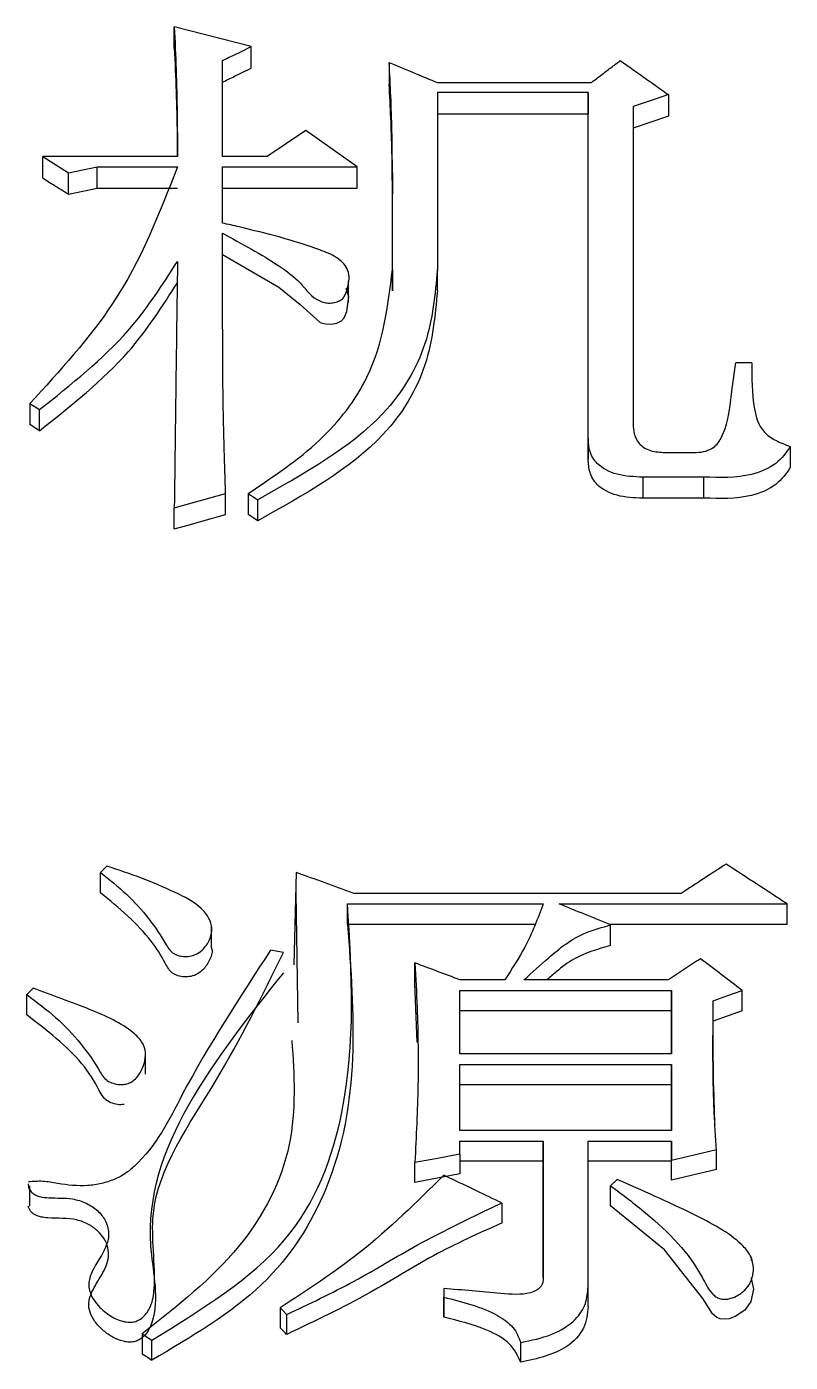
# Model space of a CAD drawing. Header units: millimetres. Extents: x 2642 to 4256, y 821 to 2003.
# Drawn here: x 2871.438 to 2874.013, y 1756.514 to 1761.017 of the extents above; entities that cross this region are included whole.
import ezdxf

# ---------------------------------------------------------------- set-up
doc = ezdxf.new("R2010")
doc.units = ezdxf.units.MM

msp = doc.modelspace()

# ---------------------------------------------------------------- linework, layer by layer
at = {"color": 7, "linetype": 'Continuous', "lineweight": 25}
for p, q in [((2872.1952, 1760.9495), (2871.9356, 1761.0166)), ((2871.9356, 1760.9438), (2871.9356, 1761.0166)), ((2872.1952, 1760.8767), (2872.1952, 1760.9495)), ((2872.0979, 1760.5786), (2872.0979, 1760.9024)), ((2872.6604, 1760.8957), (2872.6604, 1760.823)), ((2872.8226, 1760.8284), (2873.3419, 1760.8284)), ((2872.8226, 1760.7947), (2872.8227, 1760.1981)), ((2873.3311, 1760.7947), (2872.8226, 1760.7947)), ((2873.3311, 1759.6291), (2873.3311, 1760.7947)), ((2873.3311, 1760.7947), (2873.3311, 1760.7221)), ((2873.4825, 1760.7475), (2873.4825, 1759.6773)), ((2873.6015, 1760.7879), (2873.6015, 1760.7154)), ((2873.3311, 1760.7221), (2872.8226, 1760.7221)), ((2873.3311, 1759.558), (2873.3311, 1760.7221)), ((2873.6015, 1760.7154), (2873.4825, 1760.675)), ((2872.3791, 1760.6665), (2872.2493, 1760.5786)), ((2872.5522, 1760.5447), (2872.3791, 1760.6665)), ((2871.4921, 1760.5786), (2871.5787, 1760.5244)), ((2871.9464, 1760.5786), (2871.4921, 1760.5786)), ((2871.4921, 1760.5063), (2871.4921, 1760.5786)), ((2872.2493, 1760.5786), (2872.0979, 1760.5786)), ((2871.5787, 1760.5244), (2871.676, 1760.5447)), ((2871.5787, 1760.4522), (2871.5787, 1760.5244)), ((2871.676, 1760.5447), (2871.9464, 1760.5447)), ((2871.676, 1760.4725), (2871.676, 1760.5447)), ((2872.0979, 1760.5447), (2872.5522, 1760.5447)), ((2872.0979, 1760.3547), (2872.0979, 1760.5447)), ((2872.5522, 1760.4725), (2872.5522, 1760.5447)), ((2872.6712, 1760.1981), (2872.6712, 1760.5244)), ((2872.6712, 1760.5244), (2872.6712, 1760.4522)), ((2871.5787, 1760.4522), (2871.676, 1760.4725)), ((2871.676, 1760.4725), (2871.9464, 1760.4725)), ((2872.0979, 1760.4725), (2872.5522, 1760.4725)), ((2872.6712, 1760.1263), (2872.6712, 1760.4522)), ((2872.6712, 1760.1981), (2872.6712, 1760.1263)), ((2872.8227, 1760.1263), (2872.8227, 1760.1981)), ((2872.5229, 1760.0868), (2872.5229, 1760.1593)), ((2873.8827, 1759.8835), (2873.8287, 1759.8835)), ((2871.4489, 1759.7461), (2871.4813, 1759.7255)), ((2871.4489, 1759.7461), (2871.4489, 1759.6749)), ((2871.4813, 1759.6544), (2871.4813, 1759.7255)), ((2871.4813, 1759.6544), (2871.4489, 1759.6749)), ((2873.3311, 1759.6291), (2873.3311, 1759.558)), ((2873.5907, 1759.5808), (2873.688, 1759.5808)), ((2874.0126, 1759.6015), (2874.0126, 1759.5305)), ((2873.7205, 1759.4979), (2873.515, 1759.4979)), ((2873.515, 1759.4979), (2873.515, 1759.4271)), ((2873.7205, 1759.4979), (2873.7205, 1759.4271)), ((2871.9356, 1759.3942), (2872.1087, 1759.4427)), ((2872.1087, 1759.3719), (2872.1087, 1759.4427)), ((2872.2169, 1759.3511), (2872.2169, 1759.4219)), ((2873.7205, 1759.4271), (2873.515, 1759.4271)), ((2871.9356, 1759.3235), (2871.9356, 1759.3942)), ((2872.2169, 1759.3511), (2872.1844, 1759.3719)), ((2871.6869, 1758.0961), (2871.6869, 1758.1652)), ((2872.3467, 1758.1652), (2872.3387, 1757.8534)), ((2872.3537, 1757.6576), (2872.3467, 1758.096)), ((2873.6448, 1758.0944), (2872.5414, 1758.0944)), ((2872.5198, 1758.0589), (2873.1796, 1758.0589)), ((2872.5198, 1757.9899), (2872.5198, 1758.0589)), ((2873.2337, 1758.0589), (2874.0018, 1758.0589)), ((2874.0018, 1757.9899), (2874.0018, 1758.0589)), ((2872.0609, 1757.9164), (2872.0609, 1757.986)), ((2873.1501, 1757.9899), (2872.5198, 1757.9899)), ((2874.0018, 1757.9899), (2873.4021, 1757.9899)), ((2873.4068, 1757.9191), (2873.4068, 1757.988)), ((2872.3034, 1757.8957), (2872.2602, 1757.9028)), ((2872.747, 1757.7914), (2872.747, 1757.8601)), ((2872.7549, 1757.5932), (2872.747, 1757.7914)), ((2873.0498, 1757.8032), (2872.8984, 1757.8032)), ((2873.6015, 1757.8032), (2873.1147, 1757.8032)), ((2871.4381, 1757.6848), (2871.4381, 1757.7534)), ((2872.8984, 1757.7676), (2873.6123, 1757.7676)), ((2872.8984, 1757.5535), (2872.8984, 1757.7676)), ((2873.6123, 1757.7676), (2873.6123, 1757.5535)), ((2873.6123, 1757.699), (2873.6123, 1757.7676)), ((2873.753, 1757.6634), (2873.753, 1757.7319)), ((2873.8503, 1757.699), (2873.8503, 1757.7676)), ((2873.6123, 1757.699), (2872.8984, 1757.699)), ((2873.6123, 1757.5535), (2873.6123, 1757.699)), ((2873.8503, 1757.699), (2873.753, 1757.6634)), ((2871.839, 1757.4849), (2871.839, 1757.554)), ((2873.6123, 1757.5535), (2872.8984, 1757.5535)), ((2872.8984, 1757.5177), (2873.6123, 1757.5177)), ((2872.8984, 1757.2956), (2872.8984, 1757.5177)), ((2873.6123, 1757.5177), (2873.6123, 1757.2955)), ((2873.6123, 1757.4494), (2873.6123, 1757.5177)), ((2873.6123, 1757.4494), (2872.8984, 1757.4494)), ((2873.6123, 1757.2955), (2873.6123, 1757.4494)), ((2873.6123, 1757.2955), (2872.8984, 1757.2956)), ((2872.8984, 1757.2596), (2873.1796, 1757.2596)), ((2872.8984, 1757.2165), (2872.8984, 1757.2596)), ((2873.1796, 1757.2596), (2873.1797, 1756.7981)), ((2873.1796, 1757.1917), (2873.1796, 1757.2596)), ((2873.3311, 1757.2596), (2873.6123, 1757.2596)), ((2873.3311, 1756.7692), (2873.3311, 1757.2596)), ((2873.6123, 1757.2596), (2873.6123, 1757.1949)), ((2873.6123, 1757.1917), (2873.6123, 1757.2596)), ((2872.8984, 1757.2165), (2872.8984, 1757.1486)), ((2873.1796, 1757.1917), (2872.8984, 1757.1917)), ((2873.1797, 1756.7981), (2873.1796, 1757.1917)), ((2873.6123, 1757.1917), (2873.3311, 1757.1917)), ((2873.6123, 1757.1271), (2873.6123, 1757.1949)), ((2873.6123, 1757.1271), (2873.6123, 1757.1917)), ((2873.7638, 1757.163), (2873.7638, 1757.2309)), ((2872.747, 1757.1199), (2872.747, 1757.1878)), ((2872.8984, 1757.1486), (2872.747, 1757.1199)), ((2873.7638, 1757.163), (2873.6123, 1757.1271)), ((2871.4489, 1757.0404), (2871.4489, 1757.1081)), ((2873.4284, 1757.1302), (2873.4068, 1757.1086)), ((2873.0398, 1757.0506), (2873.0398, 1756.9829)), ((2873.8816, 1756.8562), (2873.8816, 1756.8652)), ((2873.8816, 1756.7971), (2873.8816, 1756.7984)), ((2872.8443, 1756.7619), (2872.8443, 1756.733)), ((2872.8443, 1756.7619), (2872.8443, 1756.6946)), ((2873.3311, 1756.7019), (2873.3311, 1756.7692)), ((2872.2927, 1756.6967), (2872.2927, 1756.6295)), ((2872.8443, 1756.6657), (2872.8443, 1756.733)), ((2872.3146, 1756.6075), (2872.3146, 1756.6747)), ((2871.8275, 1756.6097), (2871.8599, 1756.5879)), ((2871.8275, 1756.6097), (2871.8275, 1756.5426)), ((2871.8599, 1756.5208), (2871.8599, 1756.5879)), ((2873.1039, 1756.5135), (2873.1039, 1756.5806))]:
    msp.add_line(p, q, dxfattribs=at)
at = {"color": 7, "linetype": 'Continuous', "lineweight": 25, "flags": 128}
for points in [[(2873.6015, 1760.7879), (2873.5567, 1760.7727), (2873.5196, 1760.7601), (2873.4825, 1760.7475)], [(2872.0979, 1760.2488), (2872.2887, 1760.1382), (2872.3603, 1760.0802), (2872.4276, 1760.0198), (2872.4452, 1760.0145), (2872.4643, 1760.0135), (2872.4835, 1760.0171), (2872.499, 1760.025), (2872.5083, 1760.0347), (2872.5179, 1760.0568), (2872.5238, 1760.1072), (2872.5153, 1760.1345), (2872.5153, 1760.1345)], [(2872.1844, 1759.4427), (2872.1925, 1759.4375), (2872.2007, 1759.4323), (2872.2088, 1759.4271), (2872.2169, 1759.4219)], [(2872.1844, 1759.4427), (2872.1844, 1759.4117), (2872.1844, 1759.3918), (2872.1844, 1759.3719)], [(2871.9356, 1759.3235), (2871.9821, 1759.3365), (2872.0286, 1759.3495), (2872.1087, 1759.3719)], [(2871.7085, 1758.1864), (2871.703, 1758.181), (2871.6949, 1758.1731), (2871.6869, 1758.1652)], [(2871.4597, 1757.7747), (2871.4542, 1757.7693), (2871.4462, 1757.7613), (2871.4381, 1757.7534)], [(2873.753, 1757.7319), (2873.8016, 1757.7498), (2873.8503, 1757.7676)], [(2872.747, 1757.1878), (2872.8227, 1757.2021), (2872.8984, 1757.2165)], [(2873.6123, 1757.1949), (2873.6881, 1757.2129), (2873.7638, 1757.2309)], [(2873.4068, 1757.0409), (2873.4068, 1757.0656), (2873.4068, 1757.0871), (2873.4068, 1757.1086)], [(2873.8804, 1756.7972), (2873.8881, 1756.7599), (2873.8793, 1756.7186), (2873.8592, 1756.6897), (2873.8267, 1756.6675), (2873.8063, 1756.6604), (2873.7895, 1756.6586), (2873.7767, 1756.6603), (2873.7654, 1756.6651), (2873.7504, 1756.6772), (2873.7173, 1756.7291), (2873.589, 1756.893), (2873.4068, 1757.0409), (2873.4068, 1757.0409)], [(2872.2927, 1756.6967), (2872.3036, 1756.6857), (2872.3145, 1756.6747)], [(2872.3145, 1756.6076), (2872.309, 1756.6131), (2872.3035, 1756.6186), (2872.2927, 1756.6295)], [(2871.8275, 1756.5426), (2871.8437, 1756.5317), (2871.8599, 1756.5208)]]:
    msp.add_lwpolyline(points, dxfattribs=at)
at = {"color": 7, "linetype": 'Continuous', "lineweight": 25}
for points, knots in [([(2871.9356, 1761.0166), (2871.938, 1760.968), (2871.9426, 1760.871), (2871.9456, 1760.7249), (2871.9462, 1760.6274), (2871.9464, 1760.5786)], [0, 0, 0, 0, 0.334125, 0.667044, 1, 1, 1, 1]), ([(2871.9356, 1760.9438), (2871.9379, 1760.8952), (2871.9426, 1760.7982), (2871.9452, 1760.6764), (2871.9457, 1760.6032), (2871.9458, 1760.5786)], [0, 0, 0, 0, 0.400506, 0.798788, 1, 1, 1, 1]), ([(2872.0979, 1760.9024), (2872.1115, 1760.909), (2872.1346, 1760.9201), (2872.167, 1760.9358), (2872.1858, 1760.9449), (2872.1952, 1760.9495)], [0, 0, 0, 0, 0.419956, 0.709979, 1, 1, 1, 1]), ([(2872.6712, 1760.5244), (2872.6708, 1760.5719), (2872.6701, 1760.6578), (2872.6661, 1760.7815), (2872.6623, 1760.8576), (2872.6604, 1760.8957)], [0, 0, 0, 0, 0.382976, 0.691466, 1, 1, 1, 1]), ([(2872.6604, 1760.8957), (2872.6748, 1760.8897), (2872.7036, 1760.8778), (2872.7577, 1760.8553), (2872.7974, 1760.8389), (2872.8226, 1760.8284)], [0, 0, 0, 0, 0.266473, 0.532946, 1, 1, 1, 1]), ([(2873.3419, 1760.8284), (2873.3532, 1760.837), (2873.375, 1760.8536), (2873.4075, 1760.8783), (2873.4287, 1760.8944), (2873.4392, 1760.9024)], [0, 0, 0, 0, 0.34784, 0.673919, 1, 1, 1, 1]), ([(2873.4392, 1760.9024), (2873.4627, 1760.8858), (2873.5015, 1760.8585), (2873.5556, 1760.8203), (2873.5862, 1760.7987), (2873.6015, 1760.7879)], [0, 0, 0, 0, 0.434497, 0.717248, 1, 1, 1, 1]), ([(2872.0979, 1760.8297), (2872.1115, 1760.8363), (2872.1346, 1760.8474), (2872.167, 1760.8631), (2872.1858, 1760.8722), (2872.1952, 1760.8767)], [0, 0, 0, 0, 0.420135, 0.710066, 1, 1, 1, 1]), ([(2872.6712, 1760.4522), (2872.6708, 1760.4997), (2872.6701, 1760.5855), (2872.6661, 1760.7091), (2872.6623, 1760.785), (2872.6604, 1760.823)], [0, 0, 0, 0, 0.383474, 0.691715, 1, 1, 1, 1]), ([(2871.9464, 1760.5447), (2871.8857, 1760.3874), (2871.7767, 1760.1049), (2871.5496, 1759.8563), (2871.4489, 1759.7461)], [0, 0, 0, 0, 0.556811, 1, 1, 1, 1]), ([(2871.4921, 1760.5063), (2871.5045, 1760.4986), (2871.5251, 1760.4857), (2871.5539, 1760.4677), (2871.5704, 1760.4574), (2871.5787, 1760.4522)], [0, 0, 0, 0, 0.428611, 0.714305, 1, 1, 1, 1]), ([(2872.0979, 1760.3207), (2872.1636, 1760.2852), (2872.2585, 1760.234), (2872.3654, 1760.1554), (2872.3995, 1760.0992), (2872.4461, 1760.0851), (2872.4659, 1760.0845), (2872.4849, 1760.0882), (2872.5001, 1760.0962), (2872.5125, 1760.1104), (2872.522, 1760.1411), (2872.5291, 1760.1774), (2872.5119, 1760.2154), (2872.4794, 1760.2435), (2872.36, 1760.291), (2872.2284, 1760.324), (2872.1168, 1760.3503), (2872.0979, 1760.3547)], [0, 0, 0, 0, 0.209542, 0.302718, 0.395823, 0.412031, 0.428214, 0.444989, 0.461063, 0.475111, 0.504204, 0.574217, 0.604801, 0.646447, 0.701904, 0.949434, 1, 1, 1, 1]), ([(2872.1087, 1759.4427), (2872.1084, 1759.4512), (2872.1079, 1759.4682), (2872.1072, 1759.4895), (2872.1067, 1759.5066), (2872.1063, 1759.5193), (2872.1059, 1759.5321), (2872.1055, 1759.5449), (2872.1051, 1759.5576), (2872.1046, 1759.5747), (2872.104, 1759.5959), (2872.1033, 1759.6214), (2872.1027, 1759.6469), (2872.1021, 1759.6724), (2872.1015, 1759.6979), (2872.101, 1759.7233), (2872.1004, 1759.7573), (2872.0992, 1759.8505), (2872.099, 1759.952), (2872.0986, 1760.0406), (2872.0985, 1760.0658), (2872.0985, 1760.0785), (2872.0984, 1760.0953), (2872.0984, 1760.1122), (2872.0983, 1760.129), (2872.0983, 1760.1417), (2872.0983, 1760.1543), (2872.0982, 1760.1669), (2872.0982, 1760.1795), (2872.0982, 1760.1921), (2872.0981, 1760.2048), (2872.0981, 1760.2174), (2872.0981, 1760.2279), (2872.0981, 1760.2363), (2872.0981, 1760.2426), (2872.098, 1760.2489), (2872.098, 1760.2552), (2872.098, 1760.2615), (2872.098, 1760.2678), (2872.098, 1760.2762), (2872.098, 1760.2846), (2872.098, 1760.293), (2872.0979, 1760.2993), (2872.0979, 1760.3055), (2872.0979, 1760.3127), (2872.0979, 1760.3178), (2872.0979, 1760.3207)], [0, 0, 0, 0, 0.028899, 0.057798, 0.072248, 0.086697, 0.101147, 0.115596, 0.130046, 0.144495, 0.173394, 0.202293, 0.231192, 0.260091, 0.28899, 0.317889, 0.346789, 0.404587, 0.63578, 0.693578, 0.708028, 0.722478, 0.736927, 0.765826, 0.780276, 0.794725, 0.809175, 0.823624, 0.838074, 0.852523, 0.866973, 0.881422, 0.895872, 0.903096, 0.910321, 0.917546, 0.924771, 0.931996, 0.93922, 0.946445, 0.960895, 0.968119, 0.975344, 0.982569, 0.989794, 1, 1, 1, 1]), ([(2871.4813, 1759.7255), (2871.5887, 1759.811), (2871.779, 1759.9626), (2871.8956, 1760.1456), (2871.9464, 1760.2254)], [0, 0, 0, 0, 0.564151, 1, 1, 1, 1]), ([(2871.9465, 1760.2254), (2871.9451, 1760.1235), (2871.9436, 1760.0152), (2871.9421, 1759.9), (2871.9417, 1759.8744), (2871.9414, 1759.8487), (2871.9411, 1759.8231), (2871.9407, 1759.7975), (2871.9404, 1759.7718), (2871.9401, 1759.7461), (2871.9398, 1759.7204), (2871.9394, 1759.6948), (2871.9391, 1759.669), (2871.9388, 1759.6433), (2871.9385, 1759.6176), (2871.9381, 1759.5854), (2871.9377, 1759.5597), (2871.9374, 1759.5339), (2871.9371, 1759.5081), (2871.9368, 1759.4823), (2871.9364, 1759.4565), (2871.9362, 1759.4403), (2871.936, 1759.4251), (2871.9359, 1759.4108), (2871.9357, 1759.3998), (2871.9356, 1759.3942)], [0, 0, 0, 0, 0.37025, 0.393391, 0.416531, 0.462812, 0.485953, 0.509093, 0.555374, 0.578515, 0.601655, 0.647937, 0.671077, 0.694218, 0.740499, 0.763639, 0.80992, 0.833061, 0.856201, 0.902482, 0.925623, 0.948764, 0.960334, 0.980167, 1, 1, 1, 1]), ([(2872.1844, 1759.4427), (2872.2696, 1759.4996), (2872.4378, 1759.6121), (2872.6321, 1759.8711), (2872.6564, 1760.0746), (2872.6712, 1760.1981)], [0, 0, 0, 0, 0.287344, 0.567754, 1, 1, 1, 1]), ([(2872.8226, 1760.1981), (2872.8152, 1760.1142), (2872.8003, 1759.9455), (2872.6285, 1759.6518), (2872.3741, 1759.5097), (2872.2169, 1759.4219)], [0, 0, 0, 0, 0.274101, 0.551296, 1, 1, 1, 1]), ([(2871.4813, 1759.6544), (2871.5887, 1759.7398), (2871.779, 1759.8911), (2871.8956, 1760.0739), (2871.9464, 1760.1536)], [0, 0, 0, 0, 0.56421, 1, 1, 1, 1]), ([(2872.8226, 1760.1263), (2872.8152, 1760.0426), (2872.8003, 1759.8741), (2872.6284, 1759.5806), (2872.3741, 1759.4388), (2872.2169, 1759.3511)], [0, 0, 0, 0, 0.274008, 0.551158, 1, 1, 1, 1]), ([(2873.688, 1759.5808), (2873.6988, 1759.5813), (2873.7203, 1759.5824), (2873.748, 1759.5931), (2873.7712, 1759.6127), (2873.8043, 1759.6765), (2873.8127, 1759.7701), (2873.8241, 1759.8512), (2873.8287, 1759.8835)], [0, 0, 0, 0, 0.06555, 0.131385, 0.187199, 0.284615, 0.7156, 1, 1, 1, 1]), ([(2873.8827, 1759.8835), (2873.8829, 1759.8322), (2873.8831, 1759.7542), (2873.9069, 1759.6595), (2873.962, 1759.6201), (2873.9956, 1759.6077), (2874.0126, 1759.6015)], [0, 0, 0, 0, 0.492388, 0.748171, 0.872567, 1, 1, 1, 1]), ([(2873.4825, 1759.6773), (2873.4831, 1759.6661), (2873.4842, 1759.6435), (2873.4976, 1759.6157), (2873.5183, 1759.5968), (2873.5478, 1759.5834), (2873.5737, 1759.5818), (2873.5907, 1759.5808)], [0, 0, 0, 0, 0.24079, 0.483382, 0.613891, 0.747761, 1, 1, 1, 1]), ([(2873.515, 1759.4979), (2873.4853, 1759.4991), (2873.4274, 1759.5014), (2873.36, 1759.5371), (2873.334, 1759.5846), (2873.3321, 1759.6143), (2873.3311, 1759.6291)], [0, 0, 0, 0, 0.294497, 0.575733, 0.789018, 1, 1, 1, 1]), ([(2874.0126, 1759.6015), (2873.9986, 1759.581), (2873.9705, 1759.5396), (2873.8633, 1759.4937), (2873.7754, 1759.4963), (2873.7205, 1759.4979)], [0, 0, 0, 0, 0.268924, 0.544059, 1, 1, 1, 1]), ([(2873.515, 1759.4271), (2873.4853, 1759.4282), (2873.4274, 1759.4305), (2873.36, 1759.4662), (2873.334, 1759.5136), (2873.3321, 1759.5433), (2873.3311, 1759.558)], [0, 0, 0, 0, 0.29468, 0.575963, 0.789151, 1, 1, 1, 1]), ([(2874.0126, 1759.5305), (2873.9986, 1759.5101), (2873.9704, 1759.4686), (2873.8633, 1759.4229), (2873.7754, 1759.4255), (2873.7205, 1759.4271)], [0, 0, 0, 0, 0.268765, 0.543897, 1, 1, 1, 1]), ([(2871.6869, 1758.1652), (2871.7169, 1758.1412), (2871.8074, 1758.0685), (2871.8776, 1757.9759), (2871.9184, 1757.9045), (2871.933, 1757.8908), (2871.9519, 1757.8835), (2871.9729, 1757.881), (2871.9942, 1757.883), (2872.0166, 1757.8918), (2872.04, 1757.9117), (2872.0583, 1757.941), (2872.0649, 1757.977), (2872.054, 1758.0123), (2872.0172, 1758.0584), (2871.9341, 1758.1014), (2871.8263, 1758.1469), (2871.7479, 1758.1732), (2871.7085, 1758.1864)], [0, 0, 0, 0, 0.117103, 0.353724, 0.376614, 0.395602, 0.414782, 0.431323, 0.450524, 0.470069, 0.496423, 0.543443, 0.584386, 0.625263, 0.671715, 0.773941, 0.886489, 1, 1, 1, 1]), ([(2873.7962, 1758.1934), (2873.771, 1758.1769), (2873.7205, 1758.1439), (2873.67, 1758.1109), (2873.6448, 1758.0944)], [0, 0, 0, 0, 0.499999, 1, 1, 1, 1]), ([(2874.0018, 1758.0589), (2873.9675, 1758.0814), (2873.899, 1758.1262), (2873.8305, 1758.171), (2873.7962, 1758.1934)], [0, 0, 0, 0, 0.5, 1, 1, 1, 1]), ([(2872.059, 1757.9164), (2872.0603, 1757.913), (2872.0661, 1757.897), (2872.0555, 1757.8683), (2872.0376, 1757.8405), (2872.0152, 1757.8223), (2871.9931, 1757.8139), (2871.9695, 1757.8122), (2871.9476, 1757.8157), (2871.9279, 1757.8255), (2871.9145, 1757.8413), (2871.8954, 1757.8788), (2871.8565, 1757.9406), (2871.7811, 1758.0193), (2871.7185, 1758.0704), (2871.6869, 1758.0961)], [0, 0, 0, 0, 0.021403, 0.100058, 0.170578, 0.207877, 0.245607, 0.2775, 0.3105, 0.342312, 0.37979, 0.420748, 0.584742, 0.790782, 1, 1, 1, 1]), ([(2871.8599, 1756.5879), (2872.0278, 1756.6912), (2872.3574, 1756.8942), (2872.5569, 1757.444), (2872.5339, 1757.8259), (2872.5198, 1758.0589)], [0, 0, 0, 0, 0.287943, 0.565415, 1, 1, 1, 1]), ([(2873.1796, 1758.0589), (2873.161, 1758.0099), (2873.1278, 1757.9221), (2873.0737, 1757.8396), (2873.0498, 1757.8032)], [0, 0, 0, 0, 0.557901, 1, 1, 1, 1]), ([(2873.4068, 1757.988), (2873.3922, 1757.994), (2873.3629, 1758.006), (2873.3052, 1758.0297), (2873.2621, 1758.0473), (2873.2337, 1758.0589)], [0, 0, 0, 0, 0.253937, 0.507874, 1, 1, 1, 1]), ([(2872.5198, 1757.9899), (2872.5426, 1757.6884), (2872.5744, 1757.2666), (2872.2567, 1756.7539), (2871.9937, 1756.5994), (2871.8599, 1756.5208)], [0, 0, 0, 0, 0.5518, 0.771887, 1, 1, 1, 1]), ([(2873.1147, 1757.8032), (2873.1424, 1757.828), (2873.1881, 1757.8691), (2873.2539, 1757.9254), (2873.3235, 1757.9653), (2873.3788, 1757.9804), (2873.4068, 1757.988)], [0, 0, 0, 0, 0.334901, 0.5526, 0.773626, 1, 1, 1, 1]), ([(2873.4068, 1757.9191), (2873.3639, 1757.9065), (2873.2939, 1757.886), (2873.2315, 1757.8371), (2873.2026, 1757.8122), (2873.1922, 1757.8032)], [0, 0, 0, 0, 0.503492, 0.820845, 1, 1, 1, 1]), ([(2871.4433, 1757.1148), (2871.4435, 1757.1101), (2871.4441, 1757.1009), (2871.4523, 1757.0883), (2871.4647, 1757.0781), (2871.4852, 1757.0703), (2871.5285, 1757.066), (2871.5833, 1757.0694), (2871.6404, 1757.0515), (2871.6788, 1757.0258), (2871.7056, 1756.9911), (2871.7178, 1756.9499), (2871.705, 1756.8893), (2871.6627, 1756.8369), (2871.6431, 1756.7772), (2871.6562, 1756.7305), (2871.69, 1756.6905), (2871.7287, 1756.6636), (2871.761, 1756.6512), (2871.7833, 1756.6477), (2871.8023, 1756.6497), (2871.8199, 1756.657), (2871.8402, 1756.674), (2871.862, 1756.7092), (2871.8776, 1756.8264), (2871.825, 1757.0913), (2872.0902, 1757.4594), (2872.2322, 1757.75), (2872.3034, 1757.8957)], [0, 0, 0, 0, 0.006979, 0.013925, 0.020645, 0.027359, 0.039158, 0.068779, 0.087565, 0.106337, 0.125711, 0.147046, 0.168852, 0.216529, 0.237968, 0.259695, 0.286308, 0.307882, 0.318004, 0.326525, 0.332753, 0.33899, 0.348555, 0.366353, 0.396306, 0.524136, 0.761431, 1, 1, 1, 1]), ([(2872.2602, 1757.9028), (2872.156, 1757.7435), (2871.9995, 1757.5042), (2871.8719, 1757.2338), (2871.771, 1757.1486), (2871.7332, 1757.129), (2871.6903, 1757.1152), (2871.6258, 1757.1052), (2871.5584, 1757.1131), (2871.4932, 1757.1255), (2871.4601, 1757.1231), (2871.4443, 1757.1219)], [0, 0, 0, 0, 0.492538, 0.7401909, 0.7707097, 0.8014398, 0.8327072, 0.8648615, 0.9333586, 0.96806, 1, 1, 1, 1]), ([(2873.7097, 1757.8743), (2873.6917, 1757.8625), (2873.6556, 1757.8388), (2873.6195, 1757.815), (2873.6015, 1757.8032)], [0, 0, 0, 0, 0.499999, 1, 1, 1, 1]), ([(2873.8503, 1757.7676), (2873.8269, 1757.7854), (2873.78, 1757.821), (2873.7331, 1757.8565), (2873.7097, 1757.8743)], [0, 0, 0, 0, 0.499999, 1, 1, 1, 1]), ([(2872.3034, 1757.8269), (2872.0679, 1757.5305), (2871.774, 1757.1607), (2871.8861, 1756.7331), (2871.8562, 1756.6333), (2871.8423, 1756.6106), (2871.8273, 1756.5957), (2871.8145, 1756.5873), (2871.7998, 1756.5821), (2871.7836, 1756.5809), (2871.7669, 1756.583), (2871.7434, 1756.59), (2871.7149, 1756.6052), (2871.6853, 1756.6294), (2871.6618, 1756.6581), (2871.6473, 1756.6892), (2871.6467, 1756.7317), (2871.6733, 1756.7808), (2871.7039, 1756.8275), (2871.7158, 1756.8687), (2871.7133, 1756.9), (2871.7007, 1756.9301), (2871.6785, 1756.9574), (2871.6471, 1756.9797), (2871.5914, 1757.0016), (2871.5342, 1756.9978), (2871.4868, 1757.0025), (2871.4691, 1757.0083), (2871.4577, 1757.0158), (2871.4508, 1757.0231), (2871.4455, 1757.0315), (2871.4441, 1757.0375), (2871.4434, 1757.0404)], [0, 0, 0, 0, 0.497456, 0.620857, 0.636346, 0.651276, 0.658077, 0.664325, 0.67016, 0.675991, 0.682204, 0.688976, 0.70417, 0.720933, 0.738108, 0.754604, 0.770049, 0.801248, 0.833208, 0.848775, 0.864425, 0.880247, 0.89615, 0.91217, 0.928663, 0.965077, 0.973828, 0.982053, 0.986245, 0.990754, 0.995583, 1, 1, 1, 1]), ([(2872.747, 1757.8601), (2872.7496, 1757.8098), (2872.7568, 1757.6733), (2872.76, 1757.4493), (2872.7513, 1757.275), (2872.747, 1757.1878)], [0, 0, 0, 0, 0.225447, 0.61244, 1, 1, 1, 1]), ([(2871.4381, 1757.7534), (2871.4716, 1757.7281), (2871.573, 1757.6517), (2871.6524, 1757.5521), (2871.6962, 1757.4739), (2871.7135, 1757.4599), (2871.7349, 1757.4519), (2871.7568, 1757.4492), (2871.7769, 1757.4516), (2871.7946, 1757.4594), (2871.8178, 1757.4816), (2871.8342, 1757.5158), (2871.8421, 1757.5581), (2871.8284, 1757.5952), (2871.7724, 1757.6512), (2871.6419, 1757.7087), (2871.5241, 1757.7514), (2871.4597, 1757.7748)], [0, 0, 0, 0, 0.118687, 0.359196, 0.382949, 0.402078, 0.421221, 0.441113, 0.455768, 0.470498, 0.490908, 0.548404, 0.590662, 0.633125, 0.674263, 0.821867, 1, 1, 1, 1]), ([(2873.7638, 1757.2309), (2873.7622, 1757.2539), (2873.7598, 1757.2885), (2873.7572, 1757.3345), (2873.7555, 1757.369), (2873.7546, 1757.3949), (2873.7539, 1757.415), (2873.7535, 1757.4294), (2873.7531, 1757.4466), (2873.7527, 1757.4638), (2873.7525, 1757.4782), (2873.7523, 1757.4926), (2873.7521, 1757.5069), (2873.752, 1757.5241), (2873.7519, 1757.5413), (2873.7518, 1757.5585), (2873.7518, 1757.5729), (2873.7519, 1757.5872), (2873.7519, 1757.6015), (2873.752, 1757.6187), (2873.7521, 1757.6331), (2873.7521, 1757.6445), (2873.7522, 1757.6531), (2873.7523, 1757.6603), (2873.7523, 1757.6674), (2873.7524, 1757.6746), (2873.7525, 1757.6832), (2873.7526, 1757.6917), (2873.7526, 1757.6989), (2873.7527, 1757.7061), (2873.7528, 1757.7118), (2873.7528, 1757.7175), (2873.7529, 1757.7218), (2873.7529, 1757.7266), (2873.7529, 1757.73), (2873.753, 1757.7319)], [0, 0, 0, 0, 0.137495, 0.206243, 0.274991, 0.343739, 0.360926, 0.3953, 0.429674, 0.464048, 0.498422, 0.515609, 0.549982, 0.584356, 0.61873, 0.653104, 0.687478, 0.704665, 0.739038, 0.773412, 0.807786, 0.824973, 0.84216, 0.859347, 0.86794, 0.885127, 0.902314, 0.919501, 0.936688, 0.945281, 0.962468, 0.971061, 0.979655, 0.988248, 1, 1, 1, 1]), ([(2871.7663, 1757.3828), (2871.7629, 1757.3824), (2871.7518, 1757.381), (2871.7325, 1757.3844), (2871.7113, 1757.3928), (2871.6935, 1757.4087), (2871.6713, 1757.4536), (2871.627, 1757.5238), (2871.5392, 1757.6072), (2871.472, 1757.6588), (2871.4381, 1757.6848)], [0, 0, 0, 0, 0.018476, 0.061789, 0.105489, 0.149477, 0.212223, 0.462546, 0.729106, 1, 1, 1, 1]), ([(2872.3322, 1757.5985), (2872.3397, 1757.4815), (2872.3552, 1757.2431), (2872.178, 1756.8857), (2871.9454, 1756.7026), (2871.8275, 1756.6097)], [0, 0, 0, 0, 0.322113, 0.656114, 1, 1, 1, 1]), ([(2873.7588, 1757.3141), (2873.7588, 1757.3141), (2873.7588, 1757.3139), (2873.7573, 1757.3533), (2873.7536, 1757.4586), (2873.7529, 1757.5512), (2873.7528, 1757.6097), (2873.7528, 1757.6342), (2873.7528, 1757.6366), (2873.7527, 1757.6378)], [0, 0, 0, 0, 0.00357, 0.023068, 0.457318, 0.686208, 0.826116, 0.905274, 1, 1, 1, 1]), ([(2872.8445, 1757.1445), (2872.7534, 1757.0543), (2872.5894, 1756.8918), (2872.384, 1756.7567), (2872.2927, 1756.6967)], [0, 0, 0, 0, 0.55543, 1, 1, 1, 1]), ([(2873.0395, 1757.0507), (2873.0113, 1757.0643), (2872.9647, 1757.0867), (2872.8997, 1757.118), (2872.8629, 1757.1357), (2872.8445, 1757.1445)], [0, 0, 0, 0, 0.433599, 0.716799, 1, 1, 1, 1]), ([(2871.4489, 1757.0408), (2871.4489, 1757.0437), (2871.4489, 1757.0482), (2871.4489, 1757.053), (2871.4489, 1757.055), (2871.4489, 1757.0554), (2871.4489, 1757.0555), (2871.4489, 1757.0633), (2871.4489, 1757.0711), (2871.4489, 1757.0944), (2871.4489, 1757.1028), (2871.4489, 1757.1085)], [0, 0, 0, 0, 0.098322, 0.150223, 0.156042, 0.157925, 0.159189, 0.159644, 0.360233, 0.564728, 1, 1, 1, 1]), ([(2873.4068, 1757.1086), (2873.4471, 1757.0784), (2873.5689, 1756.9873), (2873.6886, 1756.8641), (2873.7363, 1756.7572), (2873.7606, 1756.7347), (2873.7737, 1756.7276), (2873.7894, 1756.7251), (2873.8092, 1756.7275), (2873.8347, 1756.7373), (2873.8614, 1756.7562), (2873.8831, 1756.788), (2873.8912, 1756.8285), (2873.8823, 1756.8734), (2873.8208, 1756.9437), (2873.6619, 1757.0271), (2873.5145, 1757.0922), (2873.4284, 1757.1302)], [0, 0, 0, 0, 0.117023, 0.353532, 0.409689, 0.421913, 0.431957, 0.442101, 0.453679, 0.472075, 0.49977, 0.527462, 0.568321, 0.610802, 0.649012, 0.795156, 1, 1, 1, 1]), ([(2872.3146, 1756.6747), (2872.391, 1756.7108), (2872.5439, 1756.7831), (2872.771, 1756.9232), (2872.9434, 1757.0049), (2873.0394, 1757.0504)], [0, 0, 0, 0, 0.306675, 0.613603, 1, 1, 1, 1]), ([(2873.0394, 1756.9827), (2872.9612, 1756.9476), (2872.8055, 1756.8777), (2872.582, 1756.7342), (2872.4101, 1756.6528), (2872.3146, 1756.6075)], [0, 0, 0, 0, 0.3096618, 0.6163337, 1, 1, 1, 1]), ([(2873.1797, 1756.7981), (2873.1788, 1756.7884), (2873.1774, 1756.7728), (2873.1582, 1756.7559), (2873.114, 1756.7385), (2873.0032, 1756.7496), (2872.9075, 1756.757), (2872.8443, 1756.7619)], [0, 0, 0, 0, 0.100834, 0.16221, 0.226726, 0.489604, 1, 1, 1, 1]), ([(2873.1039, 1756.5806), (2873.1393, 1756.5878), (2873.2087, 1756.6018), (2873.2875, 1756.6499), (2873.3266, 1756.7103), (2873.3296, 1756.7496), (2873.3311, 1756.7692)], [0, 0, 0, 0, 0.292672, 0.574648, 0.788772, 1, 1, 1, 1]), ([(2872.8443, 1756.733), (2872.9079, 1756.7171), (2872.9958, 1756.6953), (2873.0824, 1756.6339), (2873.0968, 1756.5981), (2873.1039, 1756.5806)], [0, 0, 0, 0, 0.572425, 0.789887, 1, 1, 1, 1]), ([(2872.8443, 1756.6946), (2872.8443, 1756.6914), (2872.8443, 1756.686), (2872.8443, 1756.6784), (2872.8443, 1756.6721), (2872.8443, 1756.6678), (2872.8443, 1756.6657)], [0, 0, 0, 0, 0.34, 0.56, 0.78, 1, 1, 1, 1]), ([(2873.3311, 1756.7019), (2873.3286, 1756.677), (2873.3235, 1756.6266), (2873.2488, 1756.5461), (2873.1595, 1756.526), (2873.1039, 1756.5135)], [0, 0, 0, 0, 0.26941, 0.545308, 1, 1, 1, 1]), ([(2873.1039, 1756.5135), (2873.0935, 1756.5357), (2873.0722, 1756.581), (2872.9742, 1756.6336), (2872.8939, 1756.6534), (2872.8443, 1756.6657)], [0, 0, 0, 0, 0.2673338, 0.5471575, 1, 1, 1, 1])]:
    msp.add_open_spline(points, degree=3, knots=knots, dxfattribs=at)
for points in [[(2872.5414, 1758.0944), (2872.509, 1758.1062), (2872.4441, 1758.1298), (2872.3792, 1758.1534), (2872.3467, 1758.1652)], [(2872.8984, 1757.8032), (2872.8732, 1757.8127), (2872.8227, 1757.8317), (2872.7722, 1757.8506), (2872.747, 1757.8601)]]:
    msp.add_open_spline(points, degree=3, dxfattribs=at)

doc.saveas('drawing.dxf')
